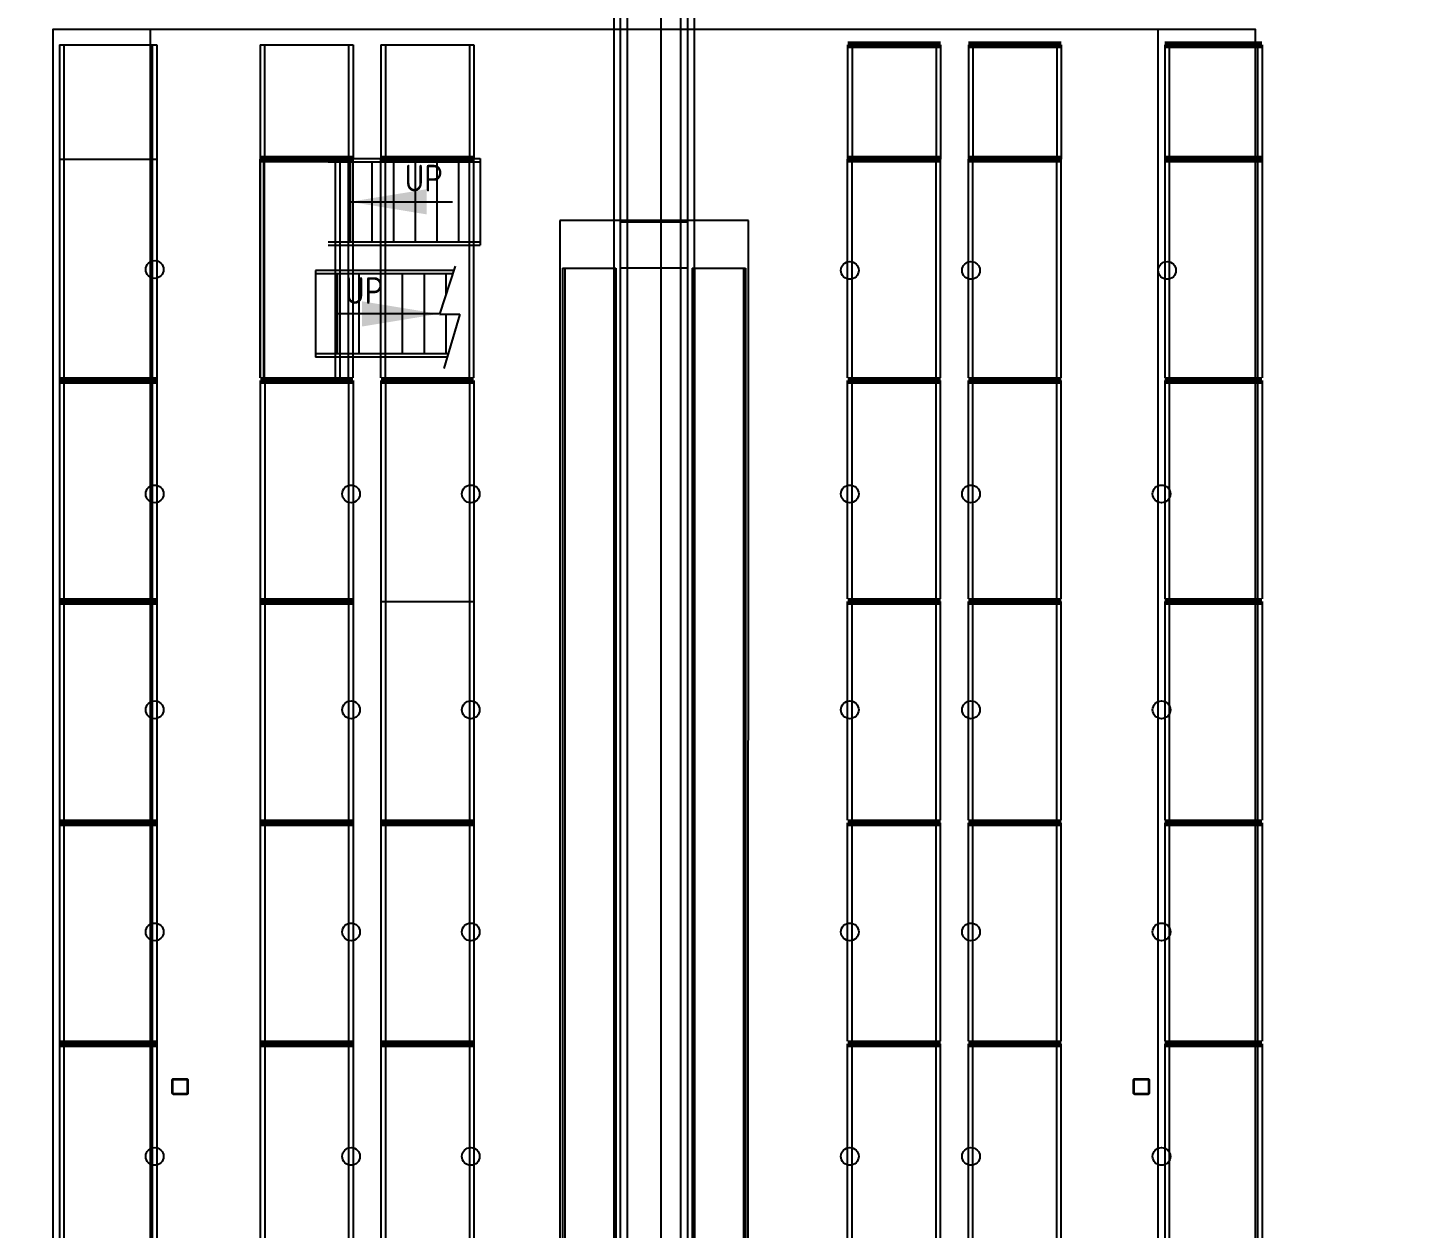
# Model space of a CAD drawing. Header units: millimetres. Extents: x 626570 to 643256, y 6233 to 11343.
# Drawn here: x 636099 to 636723, y 9863 to 10402 of the extents above; entities that cross this region are included whole.
import ezdxf

# ---------------------------------------------------------------- set-up
doc = ezdxf.new("R2010")
doc.units = ezdxf.units.MM
doc.header["$LTSCALE"] = 4000
doc.header["$MEASUREMENT"] = 0
for name, pattern in [('CENTER2', [1.125, 0.75, -0.125, 0.125, -0.125]), ('DASHDOT', [1, 0.5, -0.25, 0, -0.25]), ('HIDDEN', [0.375, 0.25, -0.125])]:
    doc.linetypes.add(name, pattern=pattern)
for name, color, linetype in [('BEAMS', 170, 'CONTINUOUS'), ('CENTERLINE', 4, 'CENTER2'), ('CONVTOP', 4, 'CONTINUOUS'), ('FRAMES', 170, 'CONTINUOUS'), ('FSBEAM', 4, 'CONTINUOUS'), ('HANDRAIL', 4, 'CONTINUOUS'), ('LIGHTS', 50, 'CONTINUOUS'), ('MASTERFOUNDATION_1', 4, 'DASHDOT'), ('MASTERFOUNDATION_25', 7, 'CONTINUOUS'), ('PICKMOD1', 4, 'CONTINUOUS')]:
    doc.layers.add(name, color=color, linetype=linetype)
doc.styles.add('SIMPLEX', font='archstyl.shx', dxfattribs={"height": 4})
doc.styles.get("Standard").update_dxf_attribs({"font": 'simplex.shx'})
doc.dimstyles.get("Standard").update_dxf_attribs({"dimtxt": 0.18, "dimasz": 0.18, "dimexe": 0.18, "dimexo": 0.0625, "dimgap": 0.09, "dimtad": 0, "dimtih": 1, "dimtoh": 1, "dimdec": 4, "dimzin": 0, "dimdsep": 46, "dimtxsty": 'Standard', "dimcen": 0.09, "dimadec": 0, "dimazin": 0, "dimtfac": 1, "dimtdec": 4, "dimtofl": 0, "dimtmove": 0, "dimatfit": 3, "dimfxl": 1, "dimtolj": 1, "dimtzin": 0, "dimarcsym": 0})

msp = doc.modelspace()

# ---------------------------------------------------------------- linework, layer by layer
at = {"layer": 'BEAMS', "linetype": 'Continuous'}
for p, q in [((636113.67, 10394.64), (636113.67, 10343.26)), ((636115.67, 10394.64), (636115.67, 10343.26)), ((636155.42, 10394.64), (636155.42, 10343.26)), ((636157.42, 10394.64), (636157.42, 10343.26)), ((636203.92, 10394.64), (636203.92, 10343.26)), ((636205.92, 10394.64), (636205.92, 10343.26)), ((636243.67, 10394.64), (636243.67, 10343.26)), ((636245.67, 10394.64), (636245.67, 10343.26)), ((636258.17, 10394.64), (636258.17, 10343.26)), ((636260.17, 10394.64), (636260.17, 10343.26)), ((636297.92, 10394.64), (636297.92, 10343.26)), ((636299.92, 10394.64), (636299.92, 10343.26)), ((636467.92, 10394.64), (636467.92, 10343.26)), ((636469.92, 10394.64), (636469.92, 10343.26)), ((636507.67, 10394.64), (636507.67, 10343.26)), ((636509.67, 10394.64), (636509.67, 10343.26)), ((636522.17, 10394.64), (636522.17, 10343.26)), ((636524.17, 10394.64), (636524.17, 10343.26)), ((636561.92, 10394.64), (636561.92, 10343.26)), ((636563.92, 10394.64), (636563.92, 10343.26)), ((636610.42, 10394.64), (636610.42, 10343.26)), ((636612.42, 10394.64), (636612.42, 10343.26)), ((636652.17, 10394.64), (636652.17, 10343.26)), ((636654.17, 10394.64), (636654.17, 10343.26)), ((636113.67, 10343.26), (636113.67, 10243.89)), ((636115.67, 10343.26), (636115.67, 10243.89)), ((636155.42, 10343.26), (636155.42, 10243.89)), ((636157.42, 10343.26), (636157.42, 10243.89)), ((636610.42, 10343.26), (636610.42, 10245.07)), ((636612.42, 10343.26), (636612.42, 10245.07)), ((636652.17, 10343.26), (636652.17, 10245.07)), ((636654.17, 10343.26), (636654.17, 10245.07)), ((636113.67, 10243.89), (636113.67, 10144.51)), ((636115.67, 10243.89), (636115.67, 10144.51)), ((636155.42, 10243.89), (636155.42, 10144.51)), ((636157.42, 10243.89), (636157.42, 10144.51)), ((636610.42, 10243.89), (636610.42, 10145.7)), ((636612.42, 10243.89), (636612.42, 10145.7)), ((636652.17, 10243.89), (636652.17, 10145.7)), ((636654.17, 10243.89), (636654.17, 10145.7)), ((636113.67, 10144.51), (636113.67, 10045.14)), ((636115.67, 10144.51), (636115.67, 10045.14)), ((636155.42, 10144.51), (636155.42, 10045.14)), ((636157.42, 10144.51), (636157.42, 10045.14)), ((636610.42, 10144.51), (636610.42, 10046.32)), ((636612.42, 10144.51), (636612.42, 10046.32)), ((636652.17, 10144.51), (636652.17, 10046.32)), ((636654.17, 10144.51), (636654.17, 10046.32)), ((636113.67, 10045.14), (636113.67, 9945.76)), ((636115.67, 10045.14), (636115.67, 9945.76)), ((636155.42, 10045.14), (636155.42, 9945.76)), ((636157.42, 10045.14), (636157.42, 9945.76)), ((636610.42, 10045.14), (636610.42, 9946.95)), ((636612.42, 10045.14), (636612.42, 9946.95)), ((636652.17, 10045.14), (636652.17, 9946.95)), ((636654.17, 10045.14), (636654.17, 9946.95)), ((636113.67, 9945.76), (636113.67, 9846.39)), ((636115.67, 9945.76), (636115.67, 9846.39)), ((636155.42, 9945.76), (636155.42, 9846.39)), ((636157.42, 9945.76), (636157.42, 9846.39)), ((636610.42, 9945.76), (636610.42, 9847.57)), ((636612.42, 9945.76), (636612.42, 9847.57)), ((636652.17, 9945.76), (636652.17, 9847.57)), ((636654.17, 9945.76), (636654.17, 9847.57))]:
    msp.add_line(p, q, dxfattribs=at)
at = {"layer": 'BEAMS'}
for p, q in [((636203.92, 10245.07), (636203.92, 10343.26)), ((636205.92, 10245.07), (636205.92, 10343.26)), ((636243.67, 10245.07), (636243.67, 10343.26)), ((636245.67, 10245.07), (636245.67, 10343.26)), ((636258.17, 10245.07), (636258.17, 10343.26)), ((636260.17, 10245.07), (636260.17, 10343.26)), ((636297.92, 10245.07), (636297.92, 10343.26)), ((636299.92, 10245.07), (636299.92, 10343.26)), ((636467.92, 10245.07), (636467.92, 10343.26)), ((636469.92, 10245.07), (636469.92, 10343.26)), ((636507.67, 10245.07), (636507.67, 10343.26)), ((636509.67, 10245.07), (636509.67, 10343.26)), ((636522.17, 10245.07), (636522.17, 10343.26)), ((636524.17, 10245.07), (636524.17, 10343.26)), ((636561.92, 10245.07), (636561.92, 10343.26)), ((636563.92, 10245.07), (636563.92, 10343.26)), ((636203.94, 10243.89), (636203.92, 10144.51)), ((636205.94, 10243.89), (636205.94, 10144.51)), ((636243.67, 10243.89), (636243.67, 10144.51)), ((636245.67, 10243.89), (636245.67, 10144.51)), ((636258.17, 10243.89), (636258.17, 10144.51)), ((636260.17, 10243.89), (636260.17, 10144.51)), ((636297.92, 10243.89), (636297.92, 10144.51)), ((636299.92, 10243.89), (636299.92, 10144.51)), ((636467.92, 10145.7), (636467.92, 10243.89)), ((636469.92, 10145.7), (636469.92, 10243.89)), ((636507.67, 10145.7), (636507.67, 10243.89)), ((636509.67, 10145.7), (636509.67, 10243.89)), ((636522.17, 10145.7), (636522.17, 10243.89)), ((636524.17, 10145.7), (636524.17, 10243.89)), ((636561.92, 10145.7), (636561.92, 10243.89)), ((636563.92, 10145.7), (636563.92, 10243.89)), ((636203.94, 10144.51), (636203.92, 10045.14)), ((636205.94, 10144.51), (636205.94, 10045.14)), ((636243.67, 10144.51), (636243.67, 10045.14)), ((636245.67, 10144.51), (636245.67, 10045.14)), ((636258.17, 10144.51), (636258.17, 10045.14)), ((636260.17, 10144.51), (636260.17, 10045.14)), ((636297.92, 10144.51), (636297.92, 10045.14)), ((636299.92, 10144.51), (636299.92, 10045.14)), ((636467.92, 10046.32), (636467.92, 10144.51)), ((636469.92, 10046.32), (636469.92, 10144.51)), ((636507.67, 10046.32), (636507.67, 10144.51)), ((636509.67, 10046.32), (636509.67, 10144.51)), ((636522.17, 10046.32), (636522.17, 10144.51)), ((636524.17, 10046.32), (636524.17, 10144.51)), ((636561.92, 10046.32), (636561.92, 10144.51)), ((636563.92, 10046.32), (636563.92, 10144.51)), ((636203.94, 10045.14), (636203.92, 9945.76)), ((636205.94, 10045.14), (636205.94, 9945.76)), ((636243.67, 10045.14), (636243.67, 9945.76)), ((636245.67, 10045.14), (636245.67, 9945.76)), ((636258.17, 10045.14), (636258.17, 9945.76)), ((636260.17, 10045.14), (636260.17, 9945.76)), ((636297.92, 10045.14), (636297.92, 9945.76)), ((636299.92, 10045.14), (636299.92, 9945.76)), ((636467.92, 9946.95), (636467.92, 10045.14)), ((636469.92, 9946.95), (636469.92, 10045.14)), ((636507.67, 9946.95), (636507.67, 10045.14)), ((636509.67, 9946.95), (636509.67, 10045.14)), ((636522.17, 9946.95), (636522.17, 10045.14)), ((636524.17, 9946.95), (636524.17, 10045.14)), ((636561.92, 9946.95), (636561.92, 10045.14)), ((636563.92, 9946.95), (636563.92, 10045.14)), ((636203.94, 9945.76), (636203.92, 9846.39)), ((636205.94, 9945.76), (636205.94, 9846.39)), ((636243.67, 9945.76), (636243.67, 9846.39)), ((636245.67, 9945.76), (636245.67, 9846.39)), ((636258.17, 9945.76), (636258.17, 9846.39)), ((636260.17, 9945.76), (636260.17, 9846.39)), ((636297.92, 9945.76), (636297.92, 9846.39)), ((636299.92, 9945.76), (636299.92, 9846.39)), ((636467.92, 9847.57), (636467.92, 9945.76)), ((636469.92, 9847.57), (636469.92, 9945.76)), ((636507.67, 9847.57), (636507.67, 9945.76)), ((636509.67, 9847.57), (636509.67, 9945.76)), ((636522.17, 9847.57), (636522.17, 9945.76)), ((636524.17, 9847.57), (636524.17, 9945.76)), ((636561.92, 9847.57), (636561.92, 9945.76)), ((636563.92, 9847.57), (636563.92, 9945.76))]:
    msp.add_line(p, q, dxfattribs=at)
at = {"layer": 'CENTERLINE'}
msp.add_line((636383.92, 10536.74), (636383.92, 8250.64), dxfattribs=at)
msp.add_line((636383.92, 10536.74), (636383.92, 8250.64), dxfattribs=at)
at = {"layer": 'CONVTOP'}
for p, q in [((636365.79, 9044.97), (636365.79, 10471.97)), ((636368.91, 9044.97), (636368.91, 10471.97)), ((636392.91, 9044.97), (636392.91, 10471.97)), ((636396.04, 9044.97), (636396.04, 10471.97)), ((636339.79, 10294.24), (636339.79, 8353.5)), ((636340.79, 10294.24), (636340.79, 8353.5)), ((636362.79, 10294.24), (636362.79, 8353.5)), ((636363.79, 10294.24), (636363.79, 8353.5)), ((636396.04, 10294.24), (636365.79, 10294.24)), ((636398.04, 10294.24), (636398.04, 8353.5)), ((636399.04, 10294.24), (636399.04, 8353.5)), ((636421.04, 10294.24), (636421.04, 8353.5)), ((636422.04, 10294.24), (636422.04, 8353.5))]:
    msp.add_line(p, q, dxfattribs=at)
at = {"layer": 'CONVTOP', "color": 75}
msp.add_line((636396.04, 10314.97), (636365.79, 10314.97), dxfattribs=at)
at = {"layer": 'CONVTOP', "linetype": 'Continuous'}
for p, q in [((636339.79, 10294.24), (636363.79, 10294.24)), ((636398.04, 10294.24), (636422.04, 10294.24))]:
    msp.add_line(p, q, dxfattribs=at)
at = {"layer": 'FRAMES', "linetype": 'Continuous'}
for p, q in [((636113.67, 10394.64), (636157.42, 10394.64)), ((636203.92, 10394.64), (636245.67, 10394.64)), ((636258.17, 10394.64), (636299.92, 10394.64)), ((636113.67, 10343.26), (636157.42, 10343.26)), ((636113.67, 10243.89), (636157.42, 10243.89)), ((636113.67, 10144.51), (636157.42, 10144.51)), ((636203.92, 10144.51), (636245.67, 10144.51)), ((636258.17, 10144.51), (636299.92, 10144.51)), ((636258.17, 10144.51), (636299.92, 10144.51)), ((636258.17, 10144.51), (636299.92, 10144.51)), ((636258.17, 10144.51), (636299.92, 10144.51)), ((636258.17, 10144.51), (636299.92, 10144.51))]:
    msp.add_line(p, q, dxfattribs=at)
at = {"layer": 'FRAMES', "linetype": 'Continuous', "const_width": 3.13}
for points in [[(636467.92, 10394.64), (636509.67, 10394.64)], [(636522.17, 10394.64), (636563.92, 10394.64)], [(636610.42, 10394.64), (636654.17, 10394.64)], [(636203.92, 10343.26), (636245.67, 10343.26)], [(636245.67, 10343.26), (636203.92, 10343.26)], [(636258.17, 10343.26), (636299.92, 10343.26)], [(636299.92, 10343.26), (636258.17, 10343.26)], [(636467.92, 10343.26), (636509.67, 10343.26)], [(636522.17, 10343.26), (636563.92, 10343.26)], [(636610.42, 10343.26), (636654.17, 10343.26)], [(636113.67, 10243.89), (636157.42, 10243.89)], [(636113.67, 10243.89), (636157.42, 10243.89)], [(636113.67, 10243.89), (636157.42, 10243.89)], [(636113.67, 10243.89), (636157.42, 10243.89)], [(636113.67, 10243.89), (636157.42, 10243.89)], [(636203.92, 10243.89), (636245.67, 10243.89)], [(636203.92, 10243.89), (636245.67, 10243.89)], [(636203.92, 10243.89), (636245.67, 10243.89)], [(636203.92, 10243.89), (636245.67, 10243.89)], [(636203.92, 10243.89), (636245.67, 10243.89)], [(636203.92, 10243.89), (636245.67, 10243.89)], [(636245.67, 10243.89), (636203.92, 10243.89)], [(636258.17, 10243.89), (636299.92, 10243.89)], [(636258.17, 10243.89), (636299.92, 10243.89)], [(636258.17, 10243.89), (636299.92, 10243.89)], [(636258.17, 10243.89), (636299.92, 10243.89)], [(636258.17, 10243.89), (636299.92, 10243.89)], [(636258.17, 10243.89), (636299.92, 10243.89)], [(636299.92, 10243.89), (636258.17, 10243.89)], [(636467.92, 10243.89), (636509.67, 10243.89)], [(636467.92, 10243.89), (636509.67, 10243.89)], [(636467.92, 10243.89), (636509.67, 10243.89)], [(636467.92, 10243.89), (636509.67, 10243.89)], [(636467.92, 10243.89), (636509.67, 10243.89)], [(636467.92, 10243.89), (636509.67, 10243.89)], [(636522.17, 10243.89), (636563.92, 10243.89)], [(636522.17, 10243.89), (636563.92, 10243.89)], [(636522.17, 10243.89), (636563.92, 10243.89)], [(636522.17, 10243.89), (636563.92, 10243.89)], [(636522.17, 10243.89), (636563.92, 10243.89)], [(636610.42, 10243.89), (636654.17, 10243.89)], [(636610.42, 10243.89), (636654.17, 10243.89)], [(636610.42, 10243.89), (636654.17, 10243.89)], [(636610.42, 10243.89), (636654.17, 10243.89)], [(636610.42, 10243.89), (636654.17, 10243.89)], [(636610.42, 10243.89), (636654.17, 10243.89)], [(636113.67, 10144.51), (636157.42, 10144.51)], [(636113.67, 10144.51), (636157.42, 10144.51)], [(636113.67, 10144.51), (636157.42, 10144.51)], [(636113.67, 10144.51), (636157.42, 10144.51)], [(636203.92, 10144.51), (636245.67, 10144.51)], [(636203.92, 10144.51), (636245.67, 10144.51)], [(636203.92, 10144.51), (636245.67, 10144.51)], [(636203.92, 10144.51), (636245.67, 10144.51)], [(636467.92, 10144.51), (636509.67, 10144.51)], [(636467.92, 10144.51), (636509.67, 10144.51)], [(636467.92, 10144.51), (636509.67, 10144.51)], [(636467.92, 10144.51), (636509.67, 10144.51)], [(636467.92, 10144.51), (636509.67, 10144.51)], [(636522.17, 10144.51), (636563.92, 10144.51)], [(636522.17, 10144.51), (636563.92, 10144.51)], [(636522.17, 10144.51), (636563.92, 10144.51)], [(636522.17, 10144.51), (636563.92, 10144.51)], [(636522.17, 10144.51), (636563.92, 10144.51)], [(636610.42, 10144.51), (636654.17, 10144.51)], [(636610.42, 10144.51), (636654.17, 10144.51)], [(636610.42, 10144.51), (636654.17, 10144.51)], [(636610.42, 10144.51), (636654.17, 10144.51)], [(636610.42, 10144.51), (636654.17, 10144.51)], [(636113.67, 10045.14), (636157.42, 10045.14)], [(636203.92, 10045.14), (636245.67, 10045.14)], [(636203.92, 10045.14), (636245.67, 10045.14)], [(636203.92, 10045.14), (636245.67, 10045.14)], [(636203.92, 10045.14), (636245.67, 10045.14)], [(636258.17, 10045.14), (636299.92, 10045.14)], [(636258.17, 10045.14), (636299.92, 10045.14)], [(636258.17, 10045.14), (636299.92, 10045.14)], [(636258.17, 10045.14), (636299.92, 10045.14)], [(636467.92, 10045.14), (636509.67, 10045.14)], [(636467.92, 10045.14), (636509.67, 10045.14)], [(636467.92, 10045.14), (636509.67, 10045.14)], [(636467.92, 10045.14), (636509.67, 10045.14)], [(636522.17, 10045.14), (636563.92, 10045.14)], [(636522.17, 10045.14), (636563.92, 10045.14)], [(636522.17, 10045.14), (636563.92, 10045.14)], [(636522.17, 10045.14), (636563.92, 10045.14)], [(636610.42, 10045.14), (636654.17, 10045.14)], [(636610.42, 10045.14), (636654.17, 10045.14)], [(636610.42, 10045.14), (636654.17, 10045.14)], [(636610.42, 10045.14), (636654.17, 10045.14)], [(636113.67, 9945.76), (636157.42, 9945.76)], [(636113.67, 9945.76), (636157.42, 9945.76)], [(636203.92, 9945.76), (636245.67, 9945.76)], [(636203.92, 9945.76), (636245.67, 9945.76)], [(636203.92, 9945.76), (636245.67, 9945.76)], [(636258.17, 9945.76), (636299.92, 9945.76)], [(636258.17, 9945.76), (636299.92, 9945.76)], [(636258.17, 9945.76), (636299.92, 9945.76)], [(636467.92, 9945.76), (636509.67, 9945.76)], [(636467.92, 9945.76), (636509.67, 9945.76)], [(636467.92, 9945.76), (636509.67, 9945.76)], [(636522.17, 9945.76), (636563.92, 9945.76)], [(636522.17, 9945.76), (636563.92, 9945.76)], [(636522.17, 9945.76), (636563.92, 9945.76)], [(636610.42, 9945.76), (636654.17, 9945.76)], [(636610.42, 9945.76), (636654.17, 9945.76)], [(636610.42, 9945.76), (636654.17, 9945.76)]]:
    msp.add_lwpolyline(points, dxfattribs=at)
at = {"layer": 'FRAMES', "linetype": 'Continuous'}
msp.add_lwpolyline([(636522.17, 10243.89), (636563.92, 10243.89)], dxfattribs=at)
at = {"layer": 'FSBEAM', "linetype": 'HIDDEN'}
for p, q in [((636237.67, 10343.26), (636237.67, 10245.07)), ((636239.67, 10343.26), (636239.67, 10245.07))]:
    msp.add_line(p, q, dxfattribs=at)
at = {"layer": 'HANDRAIL', "linetype": 'Continuous'}
for p, q in [((636203.92, 10343.26), (636203.92, 10245.07)), ((636205.42, 10343.26), (636205.42, 10245.07))]:
    msp.add_line(p, q, dxfattribs=at)
at = {"layer": 'LIGHTS'}
for centre in [(636156.5, 10293.72), (636468.88, 10293.3), (636523.34, 10293.3), (636611.46, 10293.3), (636156.5, 10192.87), (636244.75, 10192.87), (636298.54, 10192.87), (636468.88, 10192.87), (636523.34, 10192.87), (636608.97, 10192.87), (636156.5, 10095.89), (636244.75, 10095.89), (636298.54, 10095.89), (636468.88, 10095.89), (636523.34, 10095.89), (636608.97, 10095.89), (636156.5, 9996.09), (636244.75, 9996.09), (636298.54, 9996.09), (636468.88, 9996.09), (636523.34, 9996.09), (636608.97, 9996.09), (636156.5, 9895.23), (636244.75, 9895.23), (636298.54, 9895.23), (636468.88, 9895.23), (636523.34, 9895.23), (636608.97, 9895.23)]:
    msp.add_circle(centre, 3.99, dxfattribs=at)
at = {"layer": 'MASTERFOUNDATION_1', "linetype": 'DASHDOT'}
for p, q in [((636167.92, 6627.53), (636167.92, 11123.23)), ((636599.93, 6627.53), (636599.93, 11123.23)), ((643023.86, 9926.61), (626796.64, 9926.61))]:
    msp.add_line(p, q, dxfattribs=at)
at = {"layer": 'MASTERFOUNDATION_25', "linetype": 'Continuous', "flags": 128}
for points in [[(636165.04, 9930.11), (636170.8, 9930.11), (636170.82, 9930.11), (636170.84, 9930.11), (636170.86, 9930.1), (636170.88, 9930.1), (636170.9, 9930.1), (636170.93, 9930.09), (636170.95, 9930.09), (636170.97, 9930.08), (636170.99, 9930.08), (636171.01, 9930.07), (636171.03, 9930.06), (636171.05, 9930.05), (636171.07, 9930.05), (636171.09, 9930.04), (636171.11, 9930.03), (636171.13, 9930.01), (636171.14, 9930), (636171.16, 9929.99), (636171.18, 9929.98), (636171.2, 9929.96), (636171.21, 9929.95), (636171.23, 9929.93), (636171.24, 9929.92), (636171.26, 9929.9), (636171.27, 9929.89), (636171.29, 9929.87), (636171.3, 9929.85), (636171.31, 9929.83), (636171.32, 9929.82), (636171.33, 9929.8), (636171.35, 9929.78), (636171.36, 9929.76), (636171.36, 9929.74), (636171.37, 9929.72), (636171.38, 9929.7), (636171.39, 9929.68), (636171.39, 9929.66), (636171.4, 9929.64), (636171.4, 9929.62), (636171.41, 9929.59), (636171.41, 9929.57), (636171.41, 9929.55), (636171.42, 9929.53), (636171.42, 9929.51), (636171.42, 9929.49), (636171.42, 9923.73), (636171.42, 9923.71), (636171.42, 9923.69), (636171.41, 9923.66), (636171.41, 9923.64), (636171.41, 9923.62), (636171.4, 9923.6), (636171.4, 9923.58), (636171.39, 9923.56), (636171.39, 9923.54), (636171.38, 9923.52), (636171.37, 9923.5), (636171.36, 9923.48), (636171.36, 9923.46), (636171.35, 9923.44), (636171.33, 9923.42), (636171.32, 9923.4), (636171.31, 9923.38), (636171.3, 9923.36), (636171.29, 9923.35), (636171.27, 9923.33), (636171.26, 9923.31), (636171.24, 9923.3), (636171.23, 9923.28), (636171.21, 9923.27), (636171.2, 9923.25), (636171.18, 9923.24), (636171.16, 9923.23), (636171.14, 9923.21), (636171.13, 9923.2), (636171.11, 9923.19), (636171.09, 9923.18), (636171.07, 9923.17), (636171.05, 9923.16), (636171.03, 9923.15), (636171.01, 9923.15), (636170.99, 9923.14), (636170.97, 9923.13), (636170.95, 9923.13), (636170.93, 9923.12), (636170.9, 9923.12), (636170.88, 9923.11), (636170.86, 9923.11), (636170.84, 9923.11), (636170.82, 9923.11), (636170.8, 9923.11), (636165.04, 9923.11), (636165.02, 9923.11), (636165, 9923.11), (636164.97, 9923.11), (636164.95, 9923.11), (636164.93, 9923.12), (636164.91, 9923.12), (636164.89, 9923.13), (636164.87, 9923.13), (636164.85, 9923.14), (636164.83, 9923.15), (636164.81, 9923.15), (636164.79, 9923.16), (636164.77, 9923.17), (636164.75, 9923.18), (636164.73, 9923.19), (636164.71, 9923.2), (636164.69, 9923.21), (636164.67, 9923.23), (636164.66, 9923.24), (636164.64, 9923.25), (636164.62, 9923.27), (636164.61, 9923.28), (636164.59, 9923.3), (636164.58, 9923.31), (636164.56, 9923.33), (636164.55, 9923.35), (636164.54, 9923.36), (636164.52, 9923.38), (636164.51, 9923.4), (636164.5, 9923.42), (636164.49, 9923.44), (636164.48, 9923.46), (636164.47, 9923.48), (636164.46, 9923.5), (636164.46, 9923.52), (636164.45, 9923.54), (636164.44, 9923.56), (636164.44, 9923.58), (636164.43, 9923.6), (636164.43, 9923.62), (636164.42, 9923.64), (636164.42, 9923.66), (636164.42, 9923.69), (636164.42, 9923.71), (636164.42, 9923.73), (636164.42, 9929.49), (636164.42, 9929.51), (636164.42, 9929.53), (636164.42, 9929.55), (636164.42, 9929.57), (636164.43, 9929.59), (636164.43, 9929.62), (636164.44, 9929.64), (636164.44, 9929.66), (636164.45, 9929.68), (636164.46, 9929.7), (636164.46, 9929.72), (636164.47, 9929.74), (636164.48, 9929.76), (636164.49, 9929.78), (636164.5, 9929.8), (636164.51, 9929.82), (636164.52, 9929.83), (636164.54, 9929.85), (636164.55, 9929.87), (636164.56, 9929.89), (636164.58, 9929.9), (636164.59, 9929.92), (636164.61, 9929.93), (636164.62, 9929.95), (636164.64, 9929.96), (636164.66, 9929.98), (636164.67, 9929.99), (636164.69, 9930), (636164.71, 9930.01), (636164.73, 9930.03), (636164.75, 9930.04), (636164.77, 9930.05), (636164.79, 9930.05), (636164.81, 9930.06), (636164.83, 9930.07), (636164.85, 9930.08), (636164.87, 9930.08), (636164.89, 9930.09), (636164.91, 9930.09), (636164.93, 9930.1), (636164.95, 9930.1), (636164.97, 9930.1), (636165, 9930.11), (636165.02, 9930.11), (636165.04, 9930.11)], [(636165.04, 9929.8), (636170.8, 9929.8), (636170.81, 9929.8), (636170.82, 9929.79), (636170.83, 9929.79), (636170.84, 9929.79), (636170.85, 9929.79), (636170.86, 9929.79), (636170.87, 9929.79), (636170.88, 9929.78), (636170.89, 9929.78), (636170.9, 9929.78), (636170.91, 9929.77), (636170.92, 9929.77), (636170.93, 9929.76), (636170.94, 9929.76), (636170.95, 9929.75), (636170.96, 9929.75), (636170.97, 9929.74), (636170.98, 9929.74), (636170.99, 9929.73), (636170.99, 9929.72), (636171, 9929.72), (636171.01, 9929.71), (636171.02, 9929.7), (636171.03, 9929.69), (636171.03, 9929.69), (636171.04, 9929.68), (636171.05, 9929.67), (636171.05, 9929.66), (636171.06, 9929.65), (636171.06, 9929.64), (636171.07, 9929.63), (636171.07, 9929.62), (636171.08, 9929.61), (636171.08, 9929.6), (636171.09, 9929.59), (636171.09, 9929.58), (636171.09, 9929.57), (636171.1, 9929.56), (636171.1, 9929.55), (636171.1, 9929.54), (636171.1, 9929.53), (636171.1, 9929.52), (636171.1, 9929.51), (636171.1, 9929.5), (636171.1, 9929.49), (636171.1, 9923.73), (636171.1, 9923.72), (636171.1, 9923.71), (636171.1, 9923.7), (636171.1, 9923.69), (636171.1, 9923.68), (636171.1, 9923.67), (636171.1, 9923.66), (636171.09, 9923.64), (636171.09, 9923.63), (636171.09, 9923.62), (636171.08, 9923.61), (636171.08, 9923.6), (636171.07, 9923.59), (636171.07, 9923.58), (636171.06, 9923.58), (636171.06, 9923.57), (636171.05, 9923.56), (636171.05, 9923.55), (636171.04, 9923.54), (636171.03, 9923.53), (636171.03, 9923.52), (636171.02, 9923.52), (636171.01, 9923.51), (636171, 9923.5), (636170.99, 9923.49), (636170.99, 9923.49), (636170.98, 9923.48), (636170.97, 9923.47), (636170.96, 9923.47), (636170.95, 9923.46), (636170.94, 9923.46), (636170.93, 9923.45), (636170.92, 9923.45), (636170.91, 9923.44), (636170.9, 9923.44), (636170.89, 9923.44), (636170.88, 9923.43), (636170.87, 9923.43), (636170.86, 9923.43), (636170.85, 9923.43), (636170.84, 9923.42), (636170.83, 9923.42), (636170.82, 9923.42), (636170.81, 9923.42), (636170.8, 9923.42), (636165.04, 9923.42), (636165.03, 9923.42), (636165.02, 9923.42), (636165.01, 9923.42), (636165, 9923.42), (636164.99, 9923.43), (636164.98, 9923.43), (636164.96, 9923.43), (636164.95, 9923.43), (636164.94, 9923.44), (636164.93, 9923.44), (636164.92, 9923.44), (636164.91, 9923.45), (636164.9, 9923.45), (636164.89, 9923.46), (636164.89, 9923.46), (636164.88, 9923.47), (636164.87, 9923.47), (636164.86, 9923.48), (636164.85, 9923.49), (636164.84, 9923.49), (636164.83, 9923.5), (636164.83, 9923.51), (636164.82, 9923.52), (636164.81, 9923.52), (636164.8, 9923.53), (636164.8, 9923.54), (636164.79, 9923.55), (636164.78, 9923.56), (636164.78, 9923.57), (636164.77, 9923.58), (636164.77, 9923.58), (636164.76, 9923.59), (636164.76, 9923.6), (636164.75, 9923.61), (636164.75, 9923.62), (636164.75, 9923.63), (636164.74, 9923.64), (636164.74, 9923.66), (636164.74, 9923.67), (636164.74, 9923.68), (636164.73, 9923.69), (636164.73, 9923.7), (636164.73, 9923.71), (636164.73, 9923.72), (636164.73, 9923.73), (636164.73, 9929.49), (636164.73, 9929.5), (636164.73, 9929.51), (636164.73, 9929.52), (636164.73, 9929.53), (636164.74, 9929.54), (636164.74, 9929.55), (636164.74, 9929.56), (636164.74, 9929.57), (636164.75, 9929.58), (636164.75, 9929.59), (636164.75, 9929.6), (636164.76, 9929.61), (636164.76, 9929.62), (636164.77, 9929.63), (636164.77, 9929.64), (636164.78, 9929.65), (636164.78, 9929.66), (636164.79, 9929.67), (636164.8, 9929.68), (636164.8, 9929.69), (636164.81, 9929.69), (636164.82, 9929.7), (636164.83, 9929.71), (636164.83, 9929.72), (636164.84, 9929.72), (636164.85, 9929.73), (636164.86, 9929.74), (636164.87, 9929.74), (636164.88, 9929.75), (636164.89, 9929.75), (636164.89, 9929.76), (636164.9, 9929.76), (636164.91, 9929.77), (636164.92, 9929.77), (636164.93, 9929.78), (636164.94, 9929.78), (636164.95, 9929.78), (636164.96, 9929.79), (636164.98, 9929.79), (636164.99, 9929.79), (636165, 9929.79), (636165.01, 9929.79), (636165.02, 9929.79), (636165.03, 9929.8), (636165.04, 9929.8)], [(636597.05, 9930.11), (636602.8, 9930.11), (636602.83, 9930.11), (636602.85, 9930.11), (636602.87, 9930.1), (636602.89, 9930.1), (636602.91, 9930.1), (636602.93, 9930.09), (636602.95, 9930.09), (636602.98, 9930.08), (636603, 9930.08), (636603.02, 9930.07), (636603.04, 9930.06), (636603.06, 9930.05), (636603.08, 9930.05), (636603.1, 9930.04), (636603.12, 9930.03), (636603.13, 9930.01), (636603.15, 9930), (636603.17, 9929.99), (636603.19, 9929.98), (636603.2, 9929.96), (636603.22, 9929.95), (636603.24, 9929.93), (636603.25, 9929.92), (636603.27, 9929.9), (636603.28, 9929.89), (636603.29, 9929.87), (636603.31, 9929.85), (636603.32, 9929.83), (636603.33, 9929.82), (636603.34, 9929.8), (636603.35, 9929.78), (636603.36, 9929.76), (636603.37, 9929.74), (636603.38, 9929.72), (636603.39, 9929.7), (636603.4, 9929.68), (636603.4, 9929.66), (636603.41, 9929.64), (636603.41, 9929.62), (636603.42, 9929.59), (636603.42, 9929.57), (636603.42, 9929.55), (636603.42, 9929.53), (636603.43, 9929.51), (636603.43, 9929.49), (636603.43, 9923.73), (636603.43, 9923.71), (636603.42, 9923.69), (636603.42, 9923.66), (636603.42, 9923.64), (636603.42, 9923.62), (636603.41, 9923.6), (636603.41, 9923.58), (636603.4, 9923.56), (636603.4, 9923.54), (636603.39, 9923.52), (636603.38, 9923.5), (636603.37, 9923.48), (636603.36, 9923.46), (636603.35, 9923.44), (636603.34, 9923.42), (636603.33, 9923.4), (636603.32, 9923.38), (636603.31, 9923.36), (636603.29, 9923.35), (636603.28, 9923.33), (636603.27, 9923.31), (636603.25, 9923.3), (636603.24, 9923.28), (636603.22, 9923.27), (636603.2, 9923.25), (636603.19, 9923.24), (636603.17, 9923.23), (636603.15, 9923.21), (636603.13, 9923.2), (636603.12, 9923.19), (636603.1, 9923.18), (636603.08, 9923.17), (636603.06, 9923.16), (636603.04, 9923.15), (636603.02, 9923.15), (636603, 9923.14), (636602.98, 9923.13), (636602.95, 9923.13), (636602.93, 9923.12), (636602.91, 9923.12), (636602.89, 9923.11), (636602.87, 9923.11), (636602.85, 9923.11), (636602.83, 9923.11), (636602.8, 9923.11), (636597.05, 9923.11), (636597.03, 9923.11), (636597, 9923.11), (636596.98, 9923.11), (636596.96, 9923.11), (636596.94, 9923.12), (636596.92, 9923.12), (636596.9, 9923.13), (636596.88, 9923.13), (636596.86, 9923.14), (636596.83, 9923.15), (636596.81, 9923.15), (636596.79, 9923.16), (636596.77, 9923.17), (636596.76, 9923.18), (636596.74, 9923.19), (636596.72, 9923.2), (636596.7, 9923.21), (636596.68, 9923.23), (636596.66, 9923.24), (636596.65, 9923.25), (636596.63, 9923.27), (636596.62, 9923.28), (636596.6, 9923.3), (636596.59, 9923.31), (636596.57, 9923.33), (636596.56, 9923.35), (636596.54, 9923.36), (636596.53, 9923.38), (636596.52, 9923.4), (636596.51, 9923.42), (636596.5, 9923.44), (636596.49, 9923.46), (636596.48, 9923.48), (636596.47, 9923.5), (636596.46, 9923.52), (636596.46, 9923.54), (636596.45, 9923.56), (636596.44, 9923.58), (636596.44, 9923.6), (636596.44, 9923.62), (636596.43, 9923.64), (636596.43, 9923.66), (636596.43, 9923.69), (636596.43, 9923.71), (636596.43, 9923.73), (636596.43, 9929.49), (636596.43, 9929.51), (636596.43, 9929.53), (636596.43, 9929.55), (636596.43, 9929.57), (636596.44, 9929.59), (636596.44, 9929.62), (636596.44, 9929.64), (636596.45, 9929.66), (636596.46, 9929.68), (636596.46, 9929.7), (636596.47, 9929.72), (636596.48, 9929.74), (636596.49, 9929.76), (636596.5, 9929.78), (636596.51, 9929.8), (636596.52, 9929.82), (636596.53, 9929.83), (636596.54, 9929.85), (636596.56, 9929.87), (636596.57, 9929.89), (636596.59, 9929.9), (636596.6, 9929.92), (636596.62, 9929.93), (636596.63, 9929.95), (636596.65, 9929.96), (636596.66, 9929.98), (636596.68, 9929.99), (636596.7, 9930), (636596.72, 9930.01), (636596.74, 9930.03), (636596.76, 9930.04), (636596.77, 9930.05), (636596.79, 9930.05), (636596.81, 9930.06), (636596.83, 9930.07), (636596.86, 9930.08), (636596.88, 9930.08), (636596.9, 9930.09), (636596.92, 9930.09), (636596.94, 9930.1), (636596.96, 9930.1), (636596.98, 9930.1), (636597, 9930.11), (636597.03, 9930.11), (636597.05, 9930.11)], [(636597.05, 9929.8), (636602.8, 9929.8), (636602.82, 9929.8), (636602.83, 9929.79), (636602.84, 9929.79), (636602.85, 9929.79), (636602.86, 9929.79), (636602.87, 9929.79), (636602.88, 9929.79), (636602.89, 9929.78), (636602.9, 9929.78), (636602.91, 9929.78), (636602.92, 9929.77), (636602.93, 9929.77), (636602.94, 9929.76), (636602.95, 9929.76), (636602.96, 9929.75), (636602.97, 9929.75), (636602.98, 9929.74), (636602.99, 9929.74), (636602.99, 9929.73), (636603, 9929.72), (636603.01, 9929.72), (636603.02, 9929.71), (636603.03, 9929.7), (636603.03, 9929.69), (636603.04, 9929.69), (636603.05, 9929.68), (636603.05, 9929.67), (636603.06, 9929.66), (636603.07, 9929.65), (636603.07, 9929.64), (636603.08, 9929.63), (636603.08, 9929.62), (636603.09, 9929.61), (636603.09, 9929.6), (636603.09, 9929.59), (636603.1, 9929.58), (636603.1, 9929.57), (636603.1, 9929.56), (636603.11, 9929.55), (636603.11, 9929.54), (636603.11, 9929.53), (636603.11, 9929.52), (636603.11, 9929.51), (636603.11, 9929.5), (636603.11, 9929.49), (636603.11, 9923.73), (636603.11, 9923.72), (636603.11, 9923.71), (636603.11, 9923.7), (636603.11, 9923.69), (636603.11, 9923.68), (636603.11, 9923.67), (636603.1, 9923.66), (636603.1, 9923.64), (636603.1, 9923.63), (636603.09, 9923.62), (636603.09, 9923.61), (636603.09, 9923.6), (636603.08, 9923.59), (636603.08, 9923.58), (636603.07, 9923.58), (636603.07, 9923.57), (636603.06, 9923.56), (636603.05, 9923.55), (636603.05, 9923.54), (636603.04, 9923.53), (636603.03, 9923.52), (636603.03, 9923.52), (636603.02, 9923.51), (636603.01, 9923.5), (636603, 9923.49), (636602.99, 9923.49), (636602.99, 9923.48), (636602.98, 9923.47), (636602.97, 9923.47), (636602.96, 9923.46), (636602.95, 9923.46), (636602.94, 9923.45), (636602.93, 9923.45), (636602.92, 9923.44), (636602.91, 9923.44), (636602.9, 9923.44), (636602.89, 9923.43), (636602.88, 9923.43), (636602.87, 9923.43), (636602.86, 9923.43), (636602.85, 9923.42), (636602.84, 9923.42), (636602.83, 9923.42), (636602.82, 9923.42), (636602.8, 9923.42), (636597.05, 9923.42), (636597.04, 9923.42), (636597.03, 9923.42), (636597.02, 9923.42), (636597, 9923.42), (636596.99, 9923.43), (636596.98, 9923.43), (636596.97, 9923.43), (636596.96, 9923.43), (636596.95, 9923.44), (636596.94, 9923.44), (636596.93, 9923.44), (636596.92, 9923.45), (636596.91, 9923.45), (636596.9, 9923.46), (636596.89, 9923.46), (636596.88, 9923.47), (636596.87, 9923.47), (636596.87, 9923.48), (636596.86, 9923.49), (636596.85, 9923.49), (636596.84, 9923.5), (636596.83, 9923.51), (636596.83, 9923.52), (636596.82, 9923.52), (636596.81, 9923.53), (636596.8, 9923.54), (636596.8, 9923.55), (636596.79, 9923.56), (636596.79, 9923.57), (636596.78, 9923.58), (636596.77, 9923.58), (636596.77, 9923.59), (636596.77, 9923.6), (636596.76, 9923.61), (636596.76, 9923.62), (636596.75, 9923.63), (636596.75, 9923.64), (636596.75, 9923.66), (636596.75, 9923.67), (636596.74, 9923.68), (636596.74, 9923.69), (636596.74, 9923.7), (636596.74, 9923.71), (636596.74, 9923.72), (636596.74, 9923.73), (636596.74, 9929.49), (636596.74, 9929.5), (636596.74, 9929.51), (636596.74, 9929.52), (636596.74, 9929.53), (636596.74, 9929.54), (636596.75, 9929.55), (636596.75, 9929.56), (636596.75, 9929.57), (636596.75, 9929.58), (636596.76, 9929.59), (636596.76, 9929.6), (636596.77, 9929.61), (636596.77, 9929.62), (636596.77, 9929.63), (636596.78, 9929.64), (636596.79, 9929.65), (636596.79, 9929.66), (636596.8, 9929.67), (636596.8, 9929.68), (636596.81, 9929.69), (636596.82, 9929.69), (636596.83, 9929.7), (636596.83, 9929.71), (636596.84, 9929.72), (636596.85, 9929.72), (636596.86, 9929.73), (636596.87, 9929.74), (636596.87, 9929.74), (636596.88, 9929.75), (636596.89, 9929.75), (636596.9, 9929.76), (636596.91, 9929.76), (636596.92, 9929.77), (636596.93, 9929.77), (636596.94, 9929.78), (636596.95, 9929.78), (636596.96, 9929.78), (636596.97, 9929.79), (636596.98, 9929.79), (636596.99, 9929.79), (636597, 9929.79), (636597.02, 9929.79), (636597.03, 9929.79), (636597.04, 9929.8), (636597.05, 9929.8)]]:
    msp.add_lwpolyline(points, close=True, dxfattribs=at)
at = {"layer": 'PICKMOD1', "ltscale": 0.25}
for p, q in [((636362.79, 10559.12), (636362.73, 8233.66)), ((636398.98, 8233.66), (636399.04, 10532.81)), ((636338.54, 10315.66), (636338.54, 8305.66)), ((636423.29, 10315.66), (636338.54, 10315.66)), ((636423.11, 8305.66), (636423.29, 10315.66))]:
    msp.add_line(p, q, dxfattribs=at)
at = {"layer": 'PICKMOD1'}
for p, q in [((636154.42, 10401.5), (636154.42, 8211.75)), ((636607.42, 8211.75), (636607.42, 10401.5))]:
    msp.add_line(p, q, dxfattribs=at)
at = {"layer": 'PICKMOD1', "linetype": 'Continuous'}
for p, q in [((636234.42, 10343.62), (636302.79, 10343.62)), ((636234.42, 10342.12), (636302.79, 10342.12)), ((636244.29, 10342.12), (636244.29, 10306.12)), ((636254.04, 10342.12), (636254.04, 10306.12)), ((636263.79, 10342.12), (636263.79, 10306.12)), ((636273.54, 10342.12), (636273.54, 10306.12)), ((636283.29, 10342.12), (636283.29, 10306.12)), ((636293.04, 10342.12), (636293.04, 10306.12)), ((636302.79, 10343.62), (636302.79, 10304.62)), ((636234.42, 10306.12), (636302.79, 10306.12)), ((636234.42, 10304.62), (636302.79, 10304.62)), ((636228.79, 10293.25), (636228.79, 10254.25)), ((636290.84, 10293.25), (636228.79, 10293.25)), ((636290.36, 10291.75), (636228.79, 10291.75)), ((636238.54, 10291.75), (636238.54, 10255.75)), ((636248.29, 10291.75), (636248.29, 10255.75)), ((636258.04, 10291.75), (636258.04, 10255.75)), ((636267.79, 10291.75), (636267.79, 10255.75)), ((636277.54, 10291.75), (636277.54, 10255.75)), ((636291.49, 10295.25), (636284.49, 10273.59)), ((636287.29, 10291.75), (636287.29, 10282.27)), ((636284.49, 10273.59), (636293.69, 10273.59)), ((636293.69, 10273.59), (636286.48, 10249.23)), ((636287.29, 10273.59), (636287.29, 10255.75)), ((636288.41, 10255.75), (636228.79, 10255.75)), ((636287.97, 10254.25), (636228.79, 10254.25))]:
    msp.add_line(p, q, dxfattribs=at)
at = {"layer": 'PICKMOD1'}
msp.add_lwpolyline([(636110.67, 8211.75), (636651.17, 8211.75), (636651.17, 10401.5), (636110.67, 10401.5)], close=True, dxfattribs=at)

# ---------------------------------------------------------------- texts
at = {"layer": 'PICKMOD1', "linetype": 'Continuous', "style": 'SIMPLEX'}
for p in [(636268.85, 10328.73), (636242.06, 10278.23)]:
    msp.add_text('UP', height=12, dxfattribs=at).set_placement(p)

# ---------------------------------------------------------------- leaders
at = {"layer": 'PICKMOD1', "linetype": 'Continuous'}
for points in [[(636244.29, 10324.12), (636290.37, 10324.12)], [(636284.14, 10273.75), (636238.44, 10273.75)]]:
    msp.add_leader(points, dimstyle='Standard', override={"dimscale": 16, "dimtxt": 2.38125, "dimasz": 2.15, "dimexe": 4.572, "dimexo": 3.175, "dimgap": 1, "dimdec": 0, "dimlunit": 4, "dimcen": -4.572, "dimdle": 3.175, "dimtdec": 0}, dxfattribs=at)

doc.saveas('drawing.dxf')
